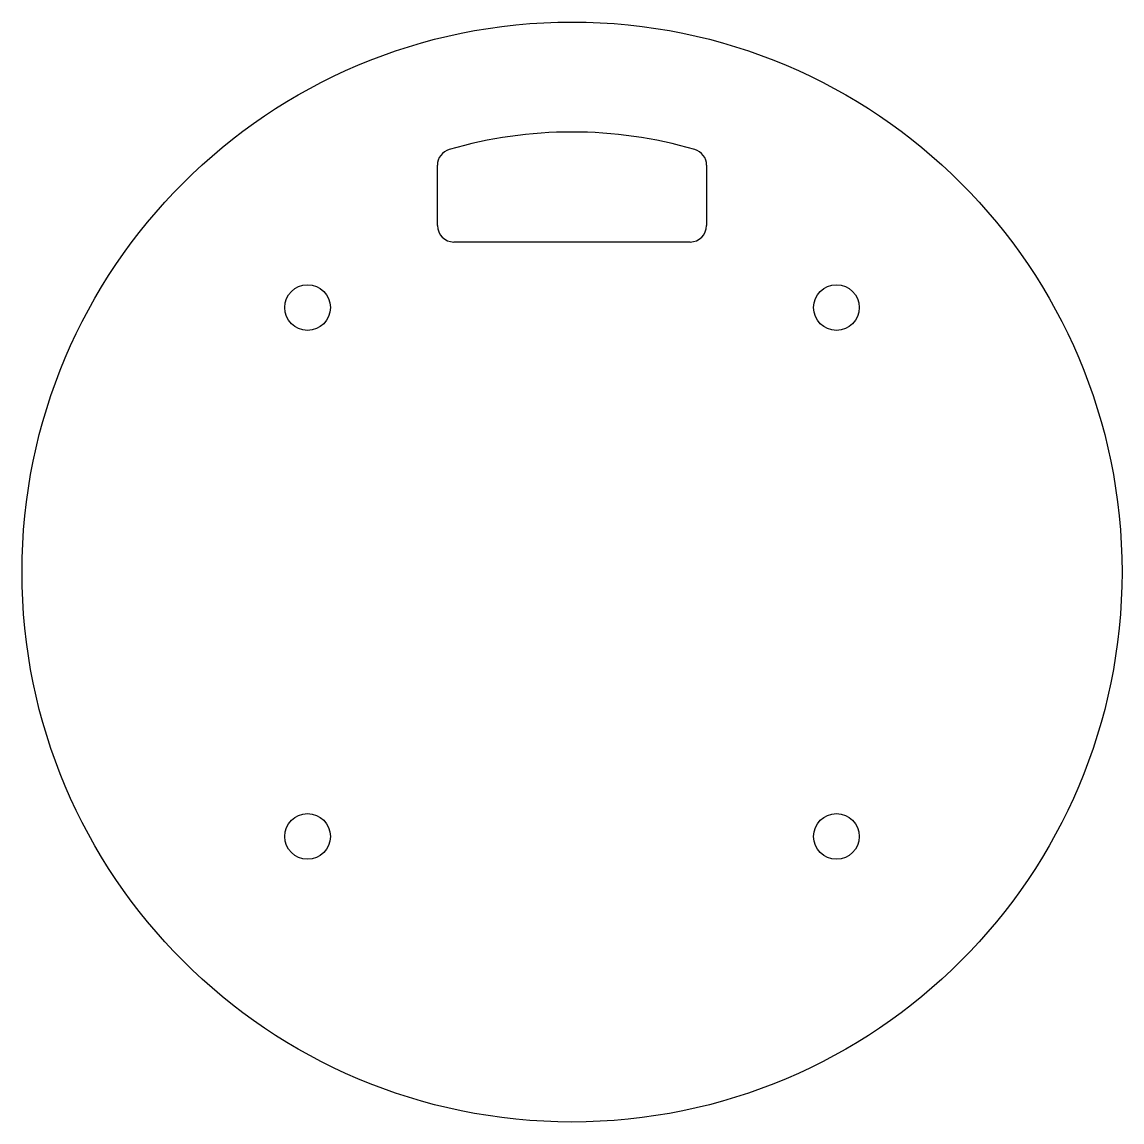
# Model space of a CAD drawing. Extents: x -25 to 25, y -25 to 25.
import ezdxf

# ---------------------------------------------------------------- set-up
doc = ezdxf.new("R2010")
doc.units = 0
doc.layers.add('VISIBLE', color=7, linetype='CONTINUOUS')

msp = doc.modelspace()

# ---------------------------------------------------------------- linework, layer by layer
at = {"layer": 'VISIBLE'}
for p, q in [((-6.118, 15.75), (-6.118, 18.486)), ((6.118, 18.486), (6.118, 15.75)), ((5.368, 15), (-5.368, 15))]:
    msp.add_line(p, q, dxfattribs=at)
for centre, radius in [((0, 0), 25), ((-12.021, 12.021), 1.038), ((12.021, 12.021), 1.038), ((-12.021, -12.021), 1.038), ((12.021, -12.021), 1.038)]:
    msp.add_circle(centre, radius, dxfattribs=at)
for centre, radius, start, end in [((0, 0), 20, 73.8082, 106.1918), ((-5.368, 18.486), 0.75, 106.1918, 180), ((5.368, 18.486), 0.75, 0, 73.8082), ((-5.368, 15.75), 0.75, 180, 270), ((5.368, 15.75), 0.75, 270, 0)]:
    msp.add_arc(centre, radius, start, end, dxfattribs=at)

doc.saveas('drawing.dxf')
